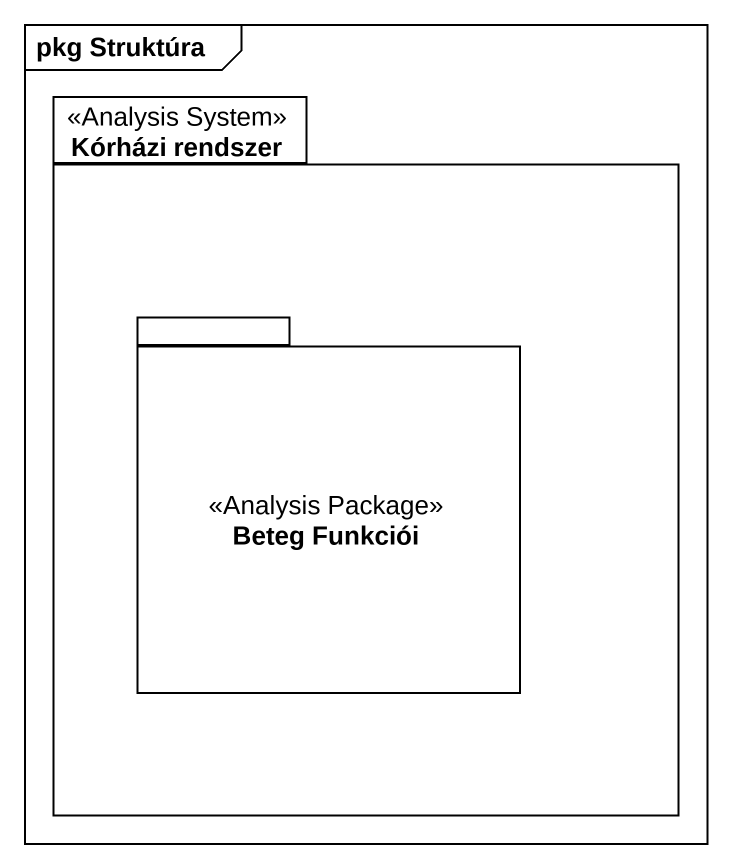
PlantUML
@startuml
mainframe pkg Struktúra
package "Kórházi rendszer" as Kórházi_rendszer <<Analysis System>> {
  package "Beteg Funkciói" as Beteg_Funkciói <<Analysis Package>> {
  }
}
@enduml
